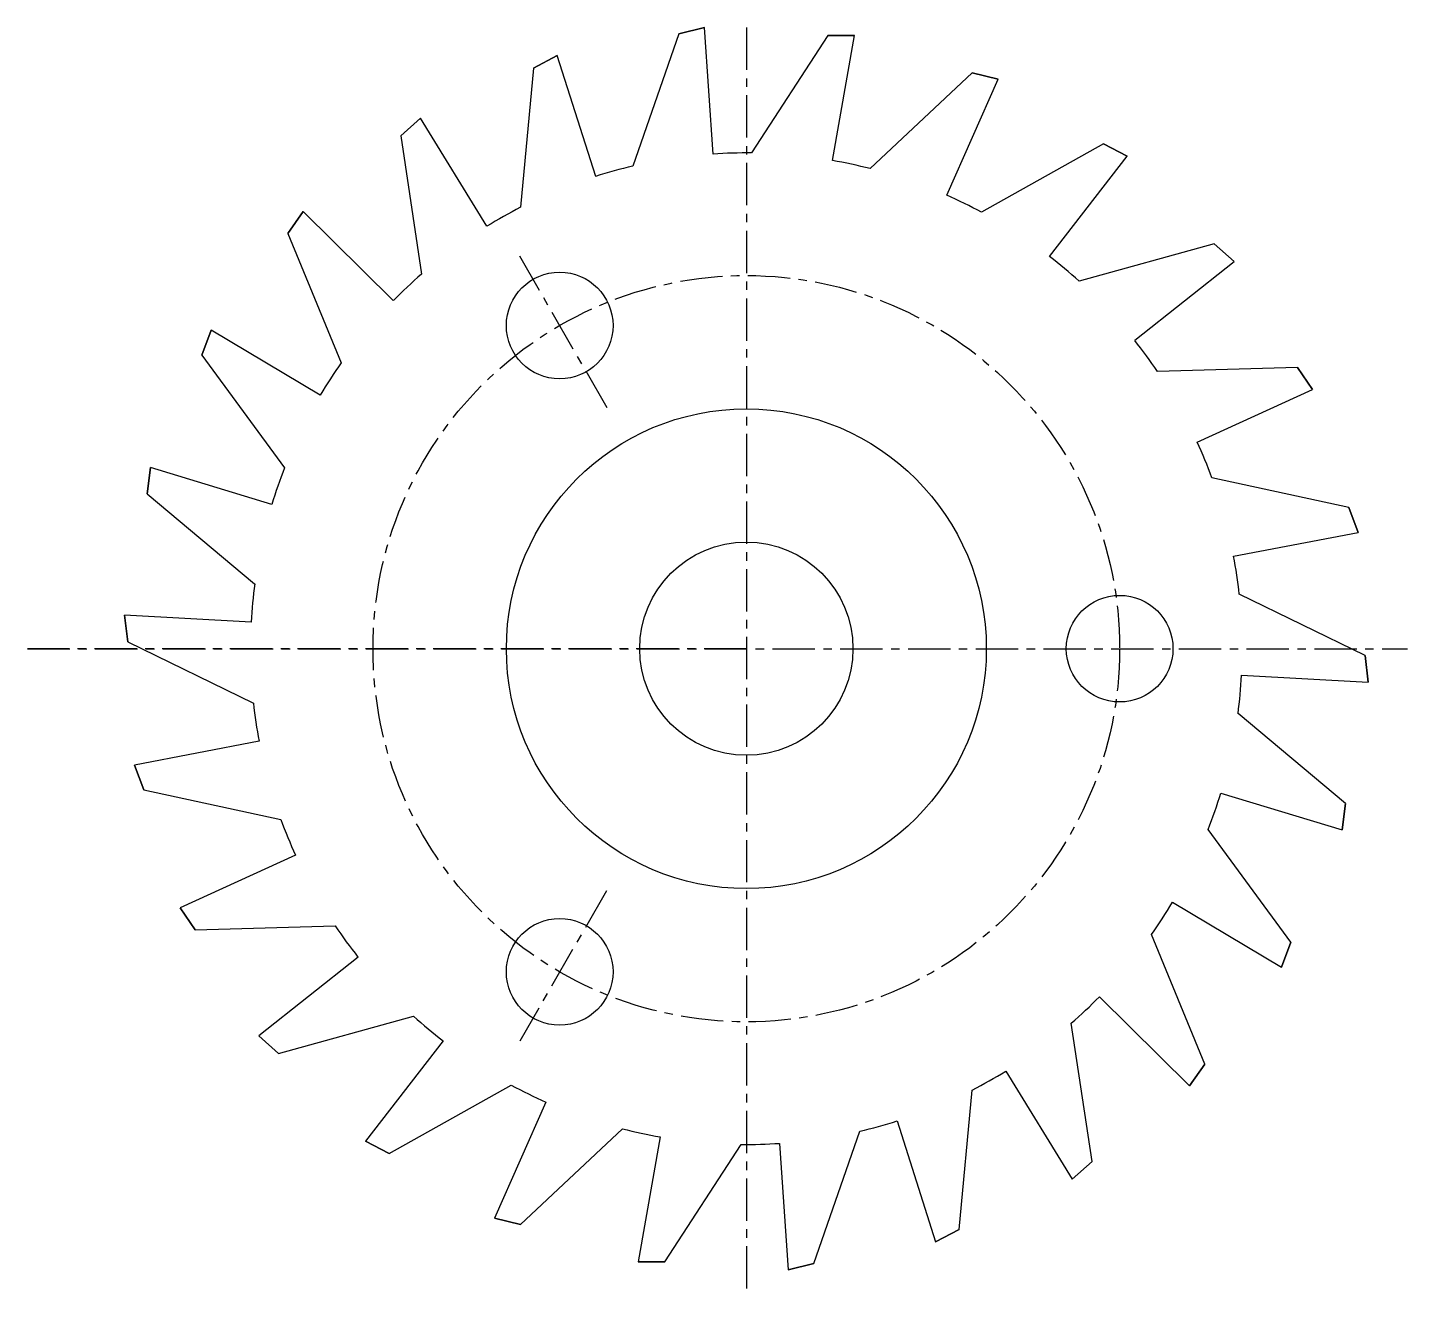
# Model space of a CAD drawing. Header units: millimetres. Extents: x 3200 to 3459, y 1661 to 1899.
import ezdxf

# ---------------------------------------------------------------- set-up
doc = ezdxf.new("R2010")
doc.units = ezdxf.units.MM
doc.header["$LTSCALE"] = 0.25
doc.linetypes.add('CENTER', pattern=[50.8, 31.75, -6.35, 6.35, -6.35])
doc.layers.add('Center', color=50, linetype='CENTER')

# ---------------------------------------------------------------- blocks, each defined once
blk = doc.blocks.new('*U2')
blk.add_circle((0, 0), 10)
blk = doc.blocks.new('*U3')
at = {"color": 0, "linetype": 'ByBlock', "lineweight": -2, "transparency": 16777216}
for p, rotation in [((3300.2, 1843.04), 120), ((3300.2, 1721.8), 240)]:
    blk.add_blockref('*U2', p, dxfattribs=dict(at, rotation=rotation))
blk.add_blockref('*U2', (3405.2, 1782.42), dxfattribs=at)
blk = doc.blocks.new('*U4')
for p, q in [((4.65, 11.71), (-9.65, -10.3)), ((4.65, 11.71), (9.65, 11.71)), ((9.65, 11.71), (4.65, 11.71)), ((5.52, -11.71), (9.65, 11.71))]:
    blk.add_line(p, q)
blk = doc.blocks.new('*U5')
at = {"color": 0, "linetype": 'ByBlock', "lineweight": -2, "transparency": 16777216}
for p, rotation in [((3320.81, 1885.26), 13.84615384615382), ((3296.62, 1878.82), 27.6923076923077), ((3370.25, 1880.17), 346.1538461538462), ((3392.62, 1868.94), 332.3076923076924), ((3274.67, 1866.79), 41.53846153846155), ((3411.66, 1852.69), 318.4615384615385), ((3256.23, 1849.85), 55.38461538461539), ((3426.25, 1832.35), 304.6153846153847), ((3242.39, 1828.99), 69.23076923076925), ((3435.55, 1809.11), 290.7692307692308), ((3233.94, 1805.43), 83.07692307692311), ((3439.03, 1784.32), 276.923076923077), ((3231.38, 1780.52), 96.92307692307695), ((3436.46, 1759.41), 263.0769230769231), ((3234.85, 1755.73), 110.7692307692308), ((3244.15, 1732.49), 124.6153846153847), ((3428.01, 1735.85), 249.2307692307692), ((3414.17, 1714.99), 235.3846153846154), ((3258.75, 1712.15), 138.4615384615385), ((3395.74, 1698.05), 221.5384615384615), ((3277.79, 1695.9), 152.3076923076923), ((3373.79, 1686.02), 207.6923076923077), ((3300.16, 1684.67), 166.1538461538462), ((3349.6, 1679.58), 193.8461538461539), ((3324.57, 1679.13), 180)]:
    blk.add_blockref('*U4', p, dxfattribs=dict(at, rotation=rotation))
blk.add_blockref('*U4', (3345.84, 1885.71), dxfattribs=at)
blk = doc.blocks.new('*U6')
blk.add_arc((2.63, -92.9), 93, 89.3918, 93.8462)
blk = doc.blocks.new('*U7')
at = {"color": 0, "linetype": 'ByBlock', "lineweight": -2, "transparency": 16777216}
blk.add_blockref('*U6', (3332.58, 1875.32), dxfattribs=at)
for p, rotation in [((3354.89, 1873.24), 346.1538461538462), ((3310.42, 1871.99), 13.84615384615382), ((3376.05, 1865.89), 332.3076923076924), ((3289.71, 1863.45), 27.69230769230769), ((3394.84, 1853.69), 318.4615384615385), ((3271.64, 1850.21), 41.53846153846152), ((3410.16, 1837.35), 304.6153846153847), ((3257.26, 1833.03), 55.38461538461539), ((3421.13, 1817.82), 290.7692307692308), ((3247.41, 1812.91), 69.23076923076923), ((3427.1, 1796.22), 276.9230769230769), ((3242.67, 1791.01), 83.0769230769231), ((3427.74, 1773.83), 263.0769230769231), ((3243.3, 1768.62), 96.92307692307692), ((3422.99, 1751.93), 249.2307692307692), ((3249.28, 1747.02), 110.7692307692308), ((3413.15, 1731.81), 235.3846153846153), ((3260.24, 1727.49), 124.6153846153847), ((3398.77, 1714.63), 221.5384615384616), ((3275.57, 1711.15), 138.4615384615385), ((3380.7, 1701.39), 207.6923076923077), ((3294.36, 1698.95), 152.3076923076923), ((3315.52, 1691.6), 166.1538461538462), ((3359.98, 1692.85), 193.8461538461538), ((3337.83, 1689.52), 180)]:
    blk.add_blockref('*U6', p, dxfattribs=dict(at, rotation=rotation))

msp = doc.modelspace()

# ---------------------------------------------------------------- linework, layer by layer
for radius in [45, 20]:
    msp.add_circle((3335.2, 1782.42), radius)
at = {"layer": 'Center'}
for p, q in [((3335.2, 1898.93), (3335.2, 1660.91)), ((3309.11, 1827.62), (3292.7, 1856.03)), ((3335.2, 1782.42), (3200.42, 1782.42)), ((3200.42, 1782.42), (3459.16, 1782.42)), ((3308.98, 1737), (3292.7, 1708.81))]:
    msp.add_line(p, q, dxfattribs=at)
msp.add_circle((3335.2, 1782.42), 70, dxfattribs=at)

# ---------------------------------------------------------------- block references
for name in ['*U5', '*U7', '*U3']:
    msp.add_blockref(name, (0, 0))

doc.saveas('drawing.dxf')
